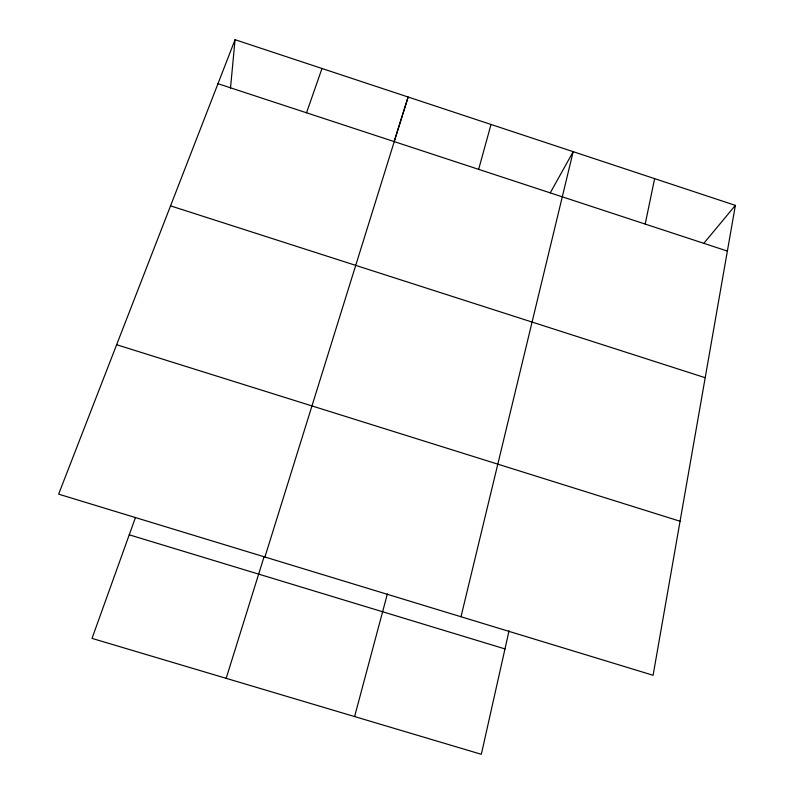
<?xml version="1.0" encoding="UTF-8"?>
<svg xmlns="http://www.w3.org/2000/svg" width="794" height="794" viewBox="0 0 794 794"><rect width="100%" height="100%" fill="white"/><g stroke="black" fill="none" stroke-linecap="round" stroke-linejoin="round"><path stroke-width="1.19" d="M230.488 88.273L235.054 39.7L735.373 205.378L653.095 675.277L58.627 494.156L235.054 39.7M645.194 224.067L654.623 178.64M509.043 630.783L481.323 754.3L92.025 638.396L135.486 517.43M460.996 616.749L573.179 151.674L550.262 192.833M354.6 716.575L387.373 593.942M478.643 169.35L491.02 124.46M226.171 678.334L264.174 556.405M264.928 557.011L408.136 97.017L394.132 141.521M306.524 112.798L321.987 68.492M704.139 242.944L735.373 205.378M129.233 534.809L504.974 648.916M116.639 344.725L680.061 521.251M170.551 205.864L705.201 377.706M217.973 83.698L727.373 251.073"/></g></svg>
